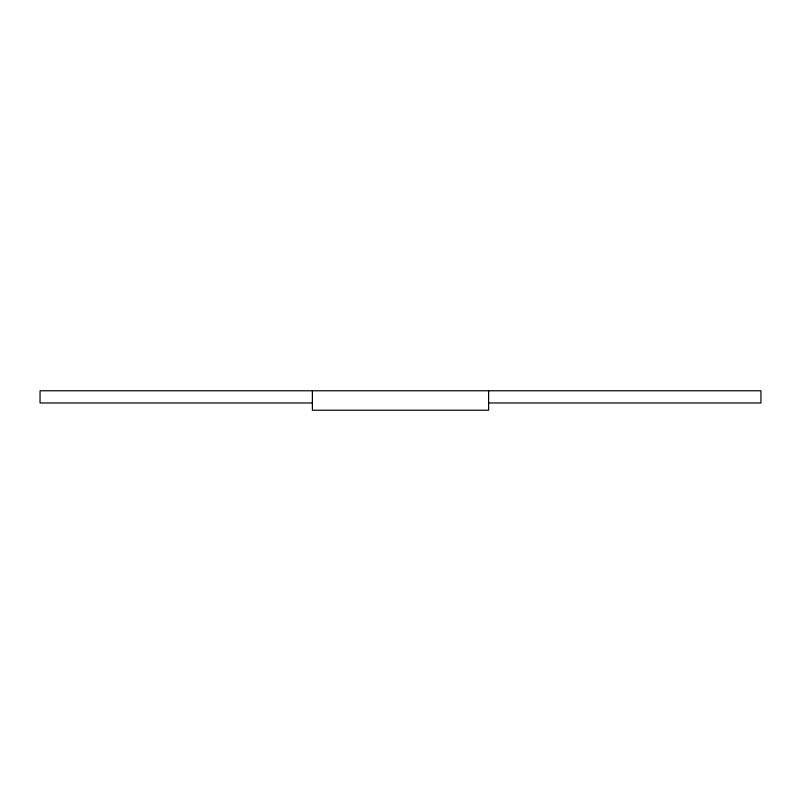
<?xml version="1.0" encoding="UTF-8"?>
<svg xmlns="http://www.w3.org/2000/svg" width="801" height="801" viewBox="0 0 801 801"><rect width="100%" height="100%" fill="white"/><g stroke="black" fill="none" stroke-linecap="round" stroke-linejoin="round"><path stroke-width="1.2" d="M312.39 402.973L40.05 402.973L40.05 390.768L760.95 390.768L760.95 402.973L488.61 402.973M488.61 390.768L488.61 410.232L312.39 410.232L312.39 390.768"/></g></svg>
